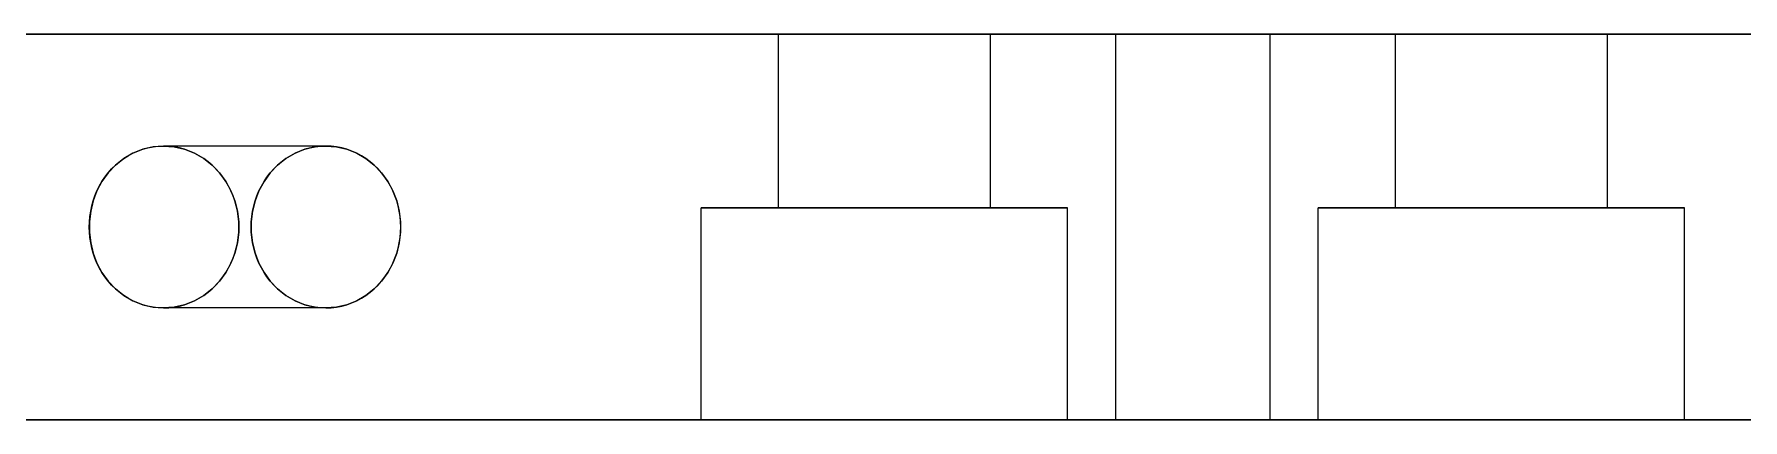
# Model space of a CAD drawing. Header units: millimetres. Extents: x 0 to 324, y -45 to 194.
# Drawn here: x 224.08 to 268.39, y 0 to 10 of the extents above; entities that cross this region are included whole.
import ezdxf

# ---------------------------------------------------------------- set-up
doc = ezdxf.new("R2010")
doc.units = ezdxf.units.MM
doc.layers.add('SIDE_HIDDEN', color=8, linetype='CONTINUOUS')
doc.layers.add('SIDE_VISIBLE', color=7, linetype='Continuous')

msp = doc.modelspace()

# ---------------------------------------------------------------- linework, layer by layer
at = {"layer": 'SIDE_HIDDEN'}
for points in [[(323.875, 10), (317.81, 10), (311.745, 10), (305.679, 10), (299.614, 10), (293.549, 10), (287.484, 10), (281.418, 10), (275.353, 10), (269.288, 10), (263.223, 10), (257.158, 10), (251.092, 10), (245.027, 10), (238.962, 10), (232.897, 10), (226.832, 10), (220.766, 10), (214.701, 10), (208.636, 10), (202.571, 10), (196.505, 10), (190.44, 10), (184.375, 10)], [(302.125, 10), (297.951, 10), (293.777, 10), (289.603, 10), (285.429, 10), (281.255, 10), (277.082, 10), (272.908, 10), (268.734, 10), (264.56, 10), (260.386, 10), (256.212, 10), (252.038, 10), (247.864, 10), (243.69, 10), (239.516, 10), (235.342, 10), (231.168, 10), (226.995, 10), (222.821, 10), (218.647, 10), (214.473, 10), (210.299, 10), (206.125, 10)], [(206.125, 10), (208.212, 10), (210.299, 10), (212.386, 10), (214.473, 10), (216.56, 10), (218.647, 10), (220.734, 10), (222.821, 10), (224.908, 10), (226.995, 10), (229.082, 10), (231.168, 10), (233.255, 10), (235.342, 10), (237.429, 10), (239.516, 10), (241.603, 10), (243.69, 10), (245.777, 10), (247.864, 10), (249.951, 10), (252.038, 10), (254.125, 10)], [(248.875, 10), (248.636, 10), (248.397, 10), (248.158, 10), (247.918, 10), (247.679, 10), (247.44, 10), (247.201, 10), (246.962, 10), (246.723, 10), (246.484, 10), (246.245, 10), (246.005, 10), (245.766, 10), (245.527, 10), (245.288, 10), (245.049, 10), (244.81, 10), (244.571, 10), (244.332, 10), (244.092, 10), (243.853, 10), (243.614, 10), (243.375, 10)], [(243.375, 10), (243.495, 10), (243.614, 10), (243.734, 10), (243.853, 10), (243.973, 10), (244.092, 10), (244.212, 10), (244.332, 10), (244.451, 10), (244.571, 10), (244.69, 10), (244.81, 10), (244.929, 10), (245.049, 10), (245.168, 10), (245.288, 10), (245.408, 10), (245.527, 10), (245.647, 10), (245.766, 10), (245.886, 10), (246.005, 10), (246.125, 10)], [(248.875, 10), (248.636, 10), (248.397, 10), (248.158, 10), (247.918, 10), (247.679, 10), (247.44, 10), (247.201, 10), (246.962, 10), (246.723, 10), (246.484, 10), (246.245, 10), (246.005, 10), (245.766, 10), (245.527, 10), (245.288, 10), (245.049, 10), (244.81, 10), (244.571, 10), (244.332, 10), (244.092, 10), (243.853, 10), (243.614, 10), (243.375, 10)], [(243.375, 10), (243.495, 10), (243.614, 10), (243.734, 10), (243.853, 10), (243.973, 10), (244.092, 10), (244.212, 10), (244.332, 10), (244.451, 10), (244.571, 10), (244.69, 10), (244.81, 10), (244.929, 10), (245.049, 10), (245.168, 10), (245.288, 10), (245.408, 10), (245.527, 10), (245.647, 10), (245.766, 10), (245.886, 10), (246.005, 10), (246.125, 10)], [(243.375, 5.5), (243.375, 10)], [(243.375, 5.5), (243.375, 10)], [(246.125, 10), (246.245, 10), (246.364, 10), (246.484, 10), (246.603, 10), (246.723, 10), (246.842, 10), (246.962, 10), (247.082, 10), (247.201, 10), (247.321, 10), (247.44, 10), (247.56, 10), (247.679, 10), (247.799, 10), (247.918, 10), (248.038, 10), (248.158, 10), (248.277, 10), (248.397, 10), (248.516, 10), (248.636, 10), (248.755, 10), (248.875, 10)], [(246.125, 10), (246.245, 10), (246.364, 10), (246.484, 10), (246.603, 10), (246.723, 10), (246.842, 10), (246.962, 10), (247.082, 10), (247.201, 10), (247.321, 10), (247.44, 10), (247.56, 10), (247.679, 10), (247.799, 10), (247.918, 10), (248.038, 10), (248.158, 10), (248.277, 10), (248.397, 10), (248.516, 10), (248.636, 10), (248.755, 10), (248.875, 10)], [(248.875, 5.5), (248.875, 10)], [(248.875, 5.5), (248.875, 10)], [(256.125, 10), (255.951, 10), (255.777, 10), (255.603, 10), (255.429, 10), (255.255, 10), (255.082, 10), (254.908, 10), (254.734, 10), (254.56, 10), (254.386, 10), (254.212, 10), (254.038, 10), (253.864, 10), (253.69, 10), (253.516, 10), (253.342, 10), (253.168, 10), (252.995, 10), (252.821, 10), (252.647, 10), (252.473, 10), (252.299, 10), (252.125, 10)], [(252.125, 10), (252.212, 10), (252.299, 10), (252.386, 10), (252.473, 10), (252.56, 10), (252.647, 10), (252.734, 10), (252.821, 10), (252.908, 10), (252.995, 10), (253.082, 10), (253.168, 10), (253.255, 10), (253.342, 10), (253.429, 10), (253.516, 10), (253.603, 10), (253.69, 10), (253.777, 10), (253.864, 10), (253.951, 10), (254.038, 10), (254.125, 10)], [(256.125, 10), (255.951, 10), (255.777, 10), (255.603, 10), (255.429, 10), (255.255, 10), (255.082, 10), (254.908, 10), (254.734, 10), (254.56, 10), (254.386, 10), (254.212, 10), (254.038, 10), (253.864, 10), (253.69, 10), (253.516, 10), (253.342, 10), (253.168, 10), (252.995, 10), (252.821, 10), (252.647, 10), (252.473, 10), (252.299, 10), (252.125, 10)], [(252.125, 10), (252.212, 10), (252.299, 10), (252.386, 10), (252.473, 10), (252.56, 10), (252.647, 10), (252.734, 10), (252.821, 10), (252.908, 10), (252.995, 10), (253.082, 10), (253.168, 10), (253.255, 10), (253.342, 10), (253.429, 10), (253.516, 10), (253.603, 10), (253.69, 10), (253.777, 10), (253.864, 10), (253.951, 10), (254.038, 10), (254.125, 10)], [(252.125, 0), (252.125, 10)], [(252.125, 0), (252.125, 10)], [(254.125, 10), (254.212, 10), (254.299, 10), (254.386, 10), (254.473, 10), (254.56, 10), (254.647, 10), (254.734, 10), (254.821, 10), (254.908, 10), (254.995, 10), (255.082, 10), (255.168, 10), (255.255, 10), (255.342, 10), (255.429, 10), (255.516, 10), (255.603, 10), (255.69, 10), (255.777, 10), (255.864, 10), (255.951, 10), (256.038, 10), (256.125, 10)], [(254.125, 10), (256.212, 10), (258.299, 10), (260.386, 10), (262.473, 10), (264.56, 10), (266.647, 10), (268.734, 10), (270.821, 10), (272.908, 10), (274.995, 10), (277.082, 10), (279.168, 10), (281.255, 10), (283.342, 10), (285.429, 10), (287.516, 10), (289.603, 10), (291.69, 10), (293.777, 10), (295.864, 10), (297.951, 10), (300.038, 10), (302.125, 10)], [(254.125, 10), (254.212, 10), (254.299, 10), (254.386, 10), (254.473, 10), (254.56, 10), (254.647, 10), (254.734, 10), (254.821, 10), (254.908, 10), (254.995, 10), (255.082, 10), (255.168, 10), (255.255, 10), (255.342, 10), (255.429, 10), (255.516, 10), (255.603, 10), (255.69, 10), (255.777, 10), (255.864, 10), (255.951, 10), (256.038, 10), (256.125, 10)], [(256.125, 0), (256.125, 10)], [(256.125, 0), (256.125, 10)], [(264.875, 10), (264.636, 10), (264.397, 10), (264.158, 10), (263.918, 10), (263.679, 10), (263.44, 10), (263.201, 10), (262.962, 10), (262.723, 10), (262.484, 10), (262.245, 10), (262.005, 10), (261.766, 10), (261.527, 10), (261.288, 10), (261.049, 10), (260.81, 10), (260.571, 10), (260.332, 10), (260.092, 10), (259.853, 10), (259.614, 10), (259.375, 10)], [(259.375, 10), (259.495, 10), (259.614, 10), (259.734, 10), (259.853, 10), (259.973, 10), (260.092, 10), (260.212, 10), (260.332, 10), (260.451, 10), (260.571, 10), (260.69, 10), (260.81, 10), (260.929, 10), (261.049, 10), (261.168, 10), (261.288, 10), (261.408, 10), (261.527, 10), (261.647, 10), (261.766, 10), (261.886, 10), (262.005, 10), (262.125, 10)], [(264.875, 10), (264.636, 10), (264.397, 10), (264.158, 10), (263.918, 10), (263.679, 10), (263.44, 10), (263.201, 10), (262.962, 10), (262.723, 10), (262.484, 10), (262.245, 10), (262.005, 10), (261.766, 10), (261.527, 10), (261.288, 10), (261.049, 10), (260.81, 10), (260.571, 10), (260.332, 10), (260.092, 10), (259.853, 10), (259.614, 10), (259.375, 10)], [(259.375, 10), (259.495, 10), (259.614, 10), (259.734, 10), (259.853, 10), (259.973, 10), (260.092, 10), (260.212, 10), (260.332, 10), (260.451, 10), (260.571, 10), (260.69, 10), (260.81, 10), (260.929, 10), (261.049, 10), (261.168, 10), (261.288, 10), (261.408, 10), (261.527, 10), (261.647, 10), (261.766, 10), (261.886, 10), (262.005, 10), (262.125, 10)], [(259.375, 5.5), (259.375, 10)], [(259.375, 5.5), (259.375, 10)], [(262.125, 10), (262.245, 10), (262.364, 10), (262.484, 10), (262.603, 10), (262.723, 10), (262.842, 10), (262.962, 10), (263.082, 10), (263.201, 10), (263.321, 10), (263.44, 10), (263.56, 10), (263.679, 10), (263.799, 10), (263.918, 10), (264.038, 10), (264.158, 10), (264.277, 10), (264.397, 10), (264.516, 10), (264.636, 10), (264.755, 10), (264.875, 10)], [(262.125, 10), (262.245, 10), (262.364, 10), (262.484, 10), (262.603, 10), (262.723, 10), (262.842, 10), (262.962, 10), (263.082, 10), (263.201, 10), (263.321, 10), (263.44, 10), (263.56, 10), (263.679, 10), (263.799, 10), (263.918, 10), (264.038, 10), (264.158, 10), (264.277, 10), (264.397, 10), (264.516, 10), (264.636, 10), (264.755, 10), (264.875, 10)], [(264.875, 5.5), (264.875, 10)], [(264.875, 5.5), (264.875, 10)], [(225.505, 5), (225.509, 5.138), (225.521, 5.275), (225.542, 5.411), (225.571, 5.545), (225.607, 5.678), (225.652, 5.808), (225.705, 5.935), (225.766, 6.059), (225.835, 6.178), (225.911, 6.293), (225.995, 6.402), (226.086, 6.505), (226.184, 6.602), (226.288, 6.692), (226.398, 6.774), (226.514, 6.848), (226.635, 6.913), (226.761, 6.97), (226.891, 7.016), (227.023, 7.053), (227.159, 7.079), (227.295, 7.095), (227.433, 7.1)], [(227.433, 7.1), (227.708, 7.079), (227.978, 7.016), (228.234, 6.913), (228.474, 6.775), (228.691, 6.603), (228.882, 6.404), (229.045, 6.181), (229.178, 5.938), (229.279, 5.681), (229.347, 5.413), (229.381, 5.138), (229.381, 4.862), (229.347, 4.587), (229.279, 4.319), (229.178, 4.062), (229.045, 3.819), (228.882, 3.596), (228.691, 3.397), (228.474, 3.225), (228.234, 3.087), (227.978, 2.984), (227.708, 2.921), (227.433, 2.9)], [(231.642, 7.1), (227.433, 7.1)], [(231.642, 7.1), (227.433, 7.1)], [(229.702, 5), (229.706, 5.138), (229.719, 5.275), (229.74, 5.412), (229.769, 5.547), (229.807, 5.679), (229.852, 5.81), (229.906, 5.937), (229.968, 6.06), (230.037, 6.179), (230.114, 6.294), (230.199, 6.403), (230.29, 6.506), (230.389, 6.603), (230.494, 6.692), (230.605, 6.774), (230.721, 6.848), (230.843, 6.913), (230.969, 6.969), (231.099, 7.016), (231.232, 7.052), (231.367, 7.079), (231.504, 7.095), (231.642, 7.1)], [(231.642, 7.1), (231.367, 7.079), (231.099, 7.016), (230.843, 6.913), (230.605, 6.774), (230.389, 6.603), (230.199, 6.403), (230.037, 6.179), (229.906, 5.937), (229.807, 5.679), (229.74, 5.412), (229.706, 5.138), (229.706, 4.862), (229.74, 4.588), (229.807, 4.321), (229.906, 4.063), (230.037, 3.821), (230.199, 3.597), (230.389, 3.397), (230.605, 3.226), (230.843, 3.087), (231.099, 2.984), (231.367, 2.921), (231.642, 2.9)], [(233.582, 5), (233.578, 5.138), (233.566, 5.275), (233.545, 5.412), (233.516, 5.547), (233.478, 5.679), (233.432, 5.81), (233.379, 5.937), (233.317, 6.06), (233.248, 6.179), (233.171, 6.294), (233.086, 6.403), (232.994, 6.506), (232.896, 6.603), (232.791, 6.692), (232.68, 6.774), (232.563, 6.848), (232.442, 6.913), (232.316, 6.969), (232.186, 7.016), (232.053, 7.052), (231.917, 7.079), (231.78, 7.095), (231.642, 7.1)], [(231.642, 7.1), (231.917, 7.079), (232.186, 7.016), (232.442, 6.913), (232.68, 6.774), (232.896, 6.603), (233.086, 6.403), (233.248, 6.179), (233.379, 5.937), (233.478, 5.679), (233.545, 5.412), (233.578, 5.138), (233.578, 4.862), (233.545, 4.588), (233.478, 4.321), (233.379, 4.063), (233.248, 3.821), (233.086, 3.597), (232.896, 3.397), (232.68, 3.226), (232.442, 3.087), (232.186, 2.984), (231.917, 2.921), (231.642, 2.9)], [(250.875, 5.5), (250.462, 5.5), (250.049, 5.5), (249.636, 5.5), (249.223, 5.5), (248.81, 5.5), (248.397, 5.5), (247.984, 5.5), (247.571, 5.5), (247.158, 5.5), (246.745, 5.5), (246.332, 5.5), (245.918, 5.5), (245.505, 5.5), (245.092, 5.5), (244.679, 5.5), (244.266, 5.5), (243.853, 5.5), (243.44, 5.5), (243.027, 5.5), (242.614, 5.5), (242.201, 5.5), (241.788, 5.5), (241.375, 5.5)], [(241.375, 5.5), (241.582, 5.5), (241.788, 5.5), (241.995, 5.5), (242.201, 5.5), (242.408, 5.5), (242.614, 5.5), (242.821, 5.5), (243.027, 5.5), (243.234, 5.5), (243.44, 5.5), (243.647, 5.5), (243.853, 5.5), (244.06, 5.5), (244.266, 5.5), (244.473, 5.5), (244.679, 5.5), (244.886, 5.5), (245.092, 5.5), (245.299, 5.5), (245.505, 5.5), (245.712, 5.5), (245.918, 5.5), (246.125, 5.5)], [(250.875, 5.5), (250.462, 5.5), (250.049, 5.5), (249.636, 5.5), (249.223, 5.5), (248.81, 5.5), (248.397, 5.5), (247.984, 5.5), (247.571, 5.5), (247.158, 5.5), (246.745, 5.5), (246.332, 5.5), (245.918, 5.5), (245.505, 5.5), (245.092, 5.5), (244.679, 5.5), (244.266, 5.5), (243.853, 5.5), (243.44, 5.5), (243.027, 5.5), (242.614, 5.5), (242.201, 5.5), (241.788, 5.5), (241.375, 5.5)], [(241.375, 5.5), (241.582, 5.5), (241.788, 5.5), (241.995, 5.5), (242.201, 5.5), (242.408, 5.5), (242.614, 5.5), (242.821, 5.5), (243.027, 5.5), (243.234, 5.5), (243.44, 5.5), (243.647, 5.5), (243.853, 5.5), (244.06, 5.5), (244.266, 5.5), (244.473, 5.5), (244.679, 5.5), (244.886, 5.5), (245.092, 5.5), (245.299, 5.5), (245.505, 5.5), (245.712, 5.5), (245.918, 5.5), (246.125, 5.5)], [(241.375, 0), (241.375, 5.5)], [(241.375, 0), (241.375, 5.5)], [(248.875, 5.5), (248.636, 5.5), (248.397, 5.5), (248.158, 5.5), (247.918, 5.5), (247.679, 5.5), (247.44, 5.5), (247.201, 5.5), (246.962, 5.5), (246.723, 5.5), (246.484, 5.5), (246.245, 5.5), (246.005, 5.5), (245.766, 5.5), (245.527, 5.5), (245.288, 5.5), (245.049, 5.5), (244.81, 5.5), (244.571, 5.5), (244.332, 5.5), (244.092, 5.5), (243.853, 5.5), (243.614, 5.5), (243.375, 5.5)], [(243.375, 5.5), (243.495, 5.5), (243.614, 5.5), (243.734, 5.5), (243.853, 5.5), (243.973, 5.5), (244.092, 5.5), (244.212, 5.5), (244.332, 5.5), (244.451, 5.5), (244.571, 5.5), (244.69, 5.5), (244.81, 5.5), (244.929, 5.5), (245.049, 5.5), (245.168, 5.5), (245.288, 5.5), (245.408, 5.5), (245.527, 5.5), (245.647, 5.5), (245.766, 5.5), (245.886, 5.5), (246.005, 5.5), (246.125, 5.5)], [(248.875, 5.5), (248.636, 5.5), (248.397, 5.5), (248.158, 5.5), (247.918, 5.5), (247.679, 5.5), (247.44, 5.5), (247.201, 5.5), (246.962, 5.5), (246.723, 5.5), (246.484, 5.5), (246.245, 5.5), (246.005, 5.5), (245.766, 5.5), (245.527, 5.5), (245.288, 5.5), (245.049, 5.5), (244.81, 5.5), (244.571, 5.5), (244.332, 5.5), (244.092, 5.5), (243.853, 5.5), (243.614, 5.5), (243.375, 5.5)], [(243.375, 5.5), (243.495, 5.5), (243.614, 5.5), (243.734, 5.5), (243.853, 5.5), (243.973, 5.5), (244.092, 5.5), (244.212, 5.5), (244.332, 5.5), (244.451, 5.5), (244.571, 5.5), (244.69, 5.5), (244.81, 5.5), (244.929, 5.5), (245.049, 5.5), (245.168, 5.5), (245.288, 5.5), (245.408, 5.5), (245.527, 5.5), (245.647, 5.5), (245.766, 5.5), (245.886, 5.5), (246.005, 5.5), (246.125, 5.5)], [(246.125, 5.5), (246.332, 5.5), (246.538, 5.5), (246.745, 5.5), (246.951, 5.5), (247.158, 5.5), (247.364, 5.5), (247.571, 5.5), (247.777, 5.5), (247.984, 5.5), (248.19, 5.5), (248.397, 5.5), (248.603, 5.5), (248.81, 5.5), (249.016, 5.5), (249.223, 5.5), (249.429, 5.5), (249.636, 5.5), (249.842, 5.5), (250.049, 5.5), (250.255, 5.5), (250.462, 5.5), (250.668, 5.5), (250.875, 5.5)], [(246.125, 5.5), (246.245, 5.5), (246.364, 5.5), (246.484, 5.5), (246.603, 5.5), (246.723, 5.5), (246.842, 5.5), (246.962, 5.5), (247.082, 5.5), (247.201, 5.5), (247.321, 5.5), (247.44, 5.5), (247.56, 5.5), (247.679, 5.5), (247.799, 5.5), (247.918, 5.5), (248.038, 5.5), (248.158, 5.5), (248.277, 5.5), (248.397, 5.5), (248.516, 5.5), (248.636, 5.5), (248.755, 5.5), (248.875, 5.5)], [(246.125, 5.5), (246.332, 5.5), (246.538, 5.5), (246.745, 5.5), (246.951, 5.5), (247.158, 5.5), (247.364, 5.5), (247.571, 5.5), (247.777, 5.5), (247.984, 5.5), (248.19, 5.5), (248.397, 5.5), (248.603, 5.5), (248.81, 5.5), (249.016, 5.5), (249.223, 5.5), (249.429, 5.5), (249.636, 5.5), (249.842, 5.5), (250.049, 5.5), (250.255, 5.5), (250.462, 5.5), (250.668, 5.5), (250.875, 5.5)], [(246.125, 5.5), (246.245, 5.5), (246.364, 5.5), (246.484, 5.5), (246.603, 5.5), (246.723, 5.5), (246.842, 5.5), (246.962, 5.5), (247.082, 5.5), (247.201, 5.5), (247.321, 5.5), (247.44, 5.5), (247.56, 5.5), (247.679, 5.5), (247.799, 5.5), (247.918, 5.5), (248.038, 5.5), (248.158, 5.5), (248.277, 5.5), (248.397, 5.5), (248.516, 5.5), (248.636, 5.5), (248.755, 5.5), (248.875, 5.5)], [(250.875, 0), (250.875, 5.5)], [(250.875, 0), (250.875, 5.5)], [(266.875, 5.5), (266.462, 5.5), (266.049, 5.5), (265.636, 5.5), (265.223, 5.5), (264.81, 5.5), (264.397, 5.5), (263.984, 5.5), (263.571, 5.5), (263.158, 5.5), (262.745, 5.5), (262.332, 5.5), (261.918, 5.5), (261.505, 5.5), (261.092, 5.5), (260.679, 5.5), (260.266, 5.5), (259.853, 5.5), (259.44, 5.5), (259.027, 5.5), (258.614, 5.5), (258.201, 5.5), (257.788, 5.5), (257.375, 5.5)], [(257.375, 5.5), (257.582, 5.5), (257.788, 5.5), (257.995, 5.5), (258.201, 5.5), (258.408, 5.5), (258.614, 5.5), (258.821, 5.5), (259.027, 5.5), (259.234, 5.5), (259.44, 5.5), (259.647, 5.5), (259.853, 5.5), (260.06, 5.5), (260.266, 5.5), (260.473, 5.5), (260.679, 5.5), (260.886, 5.5), (261.092, 5.5), (261.299, 5.5), (261.505, 5.5), (261.712, 5.5), (261.918, 5.5), (262.125, 5.5)], [(266.875, 5.5), (266.462, 5.5), (266.049, 5.5), (265.636, 5.5), (265.223, 5.5), (264.81, 5.5), (264.397, 5.5), (263.984, 5.5), (263.571, 5.5), (263.158, 5.5), (262.745, 5.5), (262.332, 5.5), (261.918, 5.5), (261.505, 5.5), (261.092, 5.5), (260.679, 5.5), (260.266, 5.5), (259.853, 5.5), (259.44, 5.5), (259.027, 5.5), (258.614, 5.5), (258.201, 5.5), (257.788, 5.5), (257.375, 5.5)], [(257.375, 5.5), (257.582, 5.5), (257.788, 5.5), (257.995, 5.5), (258.201, 5.5), (258.408, 5.5), (258.614, 5.5), (258.821, 5.5), (259.027, 5.5), (259.234, 5.5), (259.44, 5.5), (259.647, 5.5), (259.853, 5.5), (260.06, 5.5), (260.266, 5.5), (260.473, 5.5), (260.679, 5.5), (260.886, 5.5), (261.092, 5.5), (261.299, 5.5), (261.505, 5.5), (261.712, 5.5), (261.918, 5.5), (262.125, 5.5)], [(257.375, 0), (257.375, 5.5)], [(257.375, 0), (257.375, 5.5)], [(264.875, 5.5), (264.636, 5.5), (264.397, 5.5), (264.158, 5.5), (263.918, 5.5), (263.679, 5.5), (263.44, 5.5), (263.201, 5.5), (262.962, 5.5), (262.723, 5.5), (262.484, 5.5), (262.245, 5.5), (262.005, 5.5), (261.766, 5.5), (261.527, 5.5), (261.288, 5.5), (261.049, 5.5), (260.81, 5.5), (260.571, 5.5), (260.332, 5.5), (260.092, 5.5), (259.853, 5.5), (259.614, 5.5), (259.375, 5.5)], [(259.375, 5.5), (259.495, 5.5), (259.614, 5.5), (259.734, 5.5), (259.853, 5.5), (259.973, 5.5), (260.092, 5.5), (260.212, 5.5), (260.332, 5.5), (260.451, 5.5), (260.571, 5.5), (260.69, 5.5), (260.81, 5.5), (260.929, 5.5), (261.049, 5.5), (261.168, 5.5), (261.288, 5.5), (261.408, 5.5), (261.527, 5.5), (261.647, 5.5), (261.766, 5.5), (261.886, 5.5), (262.005, 5.5), (262.125, 5.5)], [(264.875, 5.5), (264.636, 5.5), (264.397, 5.5), (264.158, 5.5), (263.918, 5.5), (263.679, 5.5), (263.44, 5.5), (263.201, 5.5), (262.962, 5.5), (262.723, 5.5), (262.484, 5.5), (262.245, 5.5), (262.005, 5.5), (261.766, 5.5), (261.527, 5.5), (261.288, 5.5), (261.049, 5.5), (260.81, 5.5), (260.571, 5.5), (260.332, 5.5), (260.092, 5.5), (259.853, 5.5), (259.614, 5.5), (259.375, 5.5)], [(259.375, 5.5), (259.495, 5.5), (259.614, 5.5), (259.734, 5.5), (259.853, 5.5), (259.973, 5.5), (260.092, 5.5), (260.212, 5.5), (260.332, 5.5), (260.451, 5.5), (260.571, 5.5), (260.69, 5.5), (260.81, 5.5), (260.929, 5.5), (261.049, 5.5), (261.168, 5.5), (261.288, 5.5), (261.408, 5.5), (261.527, 5.5), (261.647, 5.5), (261.766, 5.5), (261.886, 5.5), (262.005, 5.5), (262.125, 5.5)], [(262.125, 5.5), (262.332, 5.5), (262.538, 5.5), (262.745, 5.5), (262.951, 5.5), (263.158, 5.5), (263.364, 5.5), (263.571, 5.5), (263.777, 5.5), (263.984, 5.5), (264.19, 5.5), (264.397, 5.5), (264.603, 5.5), (264.81, 5.5), (265.016, 5.5), (265.223, 5.5), (265.429, 5.5), (265.636, 5.5), (265.842, 5.5), (266.049, 5.5), (266.255, 5.5), (266.462, 5.5), (266.668, 5.5), (266.875, 5.5)], [(262.125, 5.5), (262.245, 5.5), (262.364, 5.5), (262.484, 5.5), (262.603, 5.5), (262.723, 5.5), (262.842, 5.5), (262.962, 5.5), (263.082, 5.5), (263.201, 5.5), (263.321, 5.5), (263.44, 5.5), (263.56, 5.5), (263.679, 5.5), (263.799, 5.5), (263.918, 5.5), (264.038, 5.5), (264.158, 5.5), (264.277, 5.5), (264.397, 5.5), (264.516, 5.5), (264.636, 5.5), (264.755, 5.5), (264.875, 5.5)], [(262.125, 5.5), (262.332, 5.5), (262.538, 5.5), (262.745, 5.5), (262.951, 5.5), (263.158, 5.5), (263.364, 5.5), (263.571, 5.5), (263.777, 5.5), (263.984, 5.5), (264.19, 5.5), (264.397, 5.5), (264.603, 5.5), (264.81, 5.5), (265.016, 5.5), (265.223, 5.5), (265.429, 5.5), (265.636, 5.5), (265.842, 5.5), (266.049, 5.5), (266.255, 5.5), (266.462, 5.5), (266.668, 5.5), (266.875, 5.5)], [(262.125, 5.5), (262.245, 5.5), (262.364, 5.5), (262.484, 5.5), (262.603, 5.5), (262.723, 5.5), (262.842, 5.5), (262.962, 5.5), (263.082, 5.5), (263.201, 5.5), (263.321, 5.5), (263.44, 5.5), (263.56, 5.5), (263.679, 5.5), (263.799, 5.5), (263.918, 5.5), (264.038, 5.5), (264.158, 5.5), (264.277, 5.5), (264.397, 5.5), (264.516, 5.5), (264.636, 5.5), (264.755, 5.5), (264.875, 5.5)], [(266.875, 0), (266.875, 5.5)], [(266.875, 0), (266.875, 5.5)], [(227.433, 2.9), (227.295, 2.905), (227.159, 2.921), (227.023, 2.947), (226.891, 2.984), (226.761, 3.03), (226.635, 3.087), (226.514, 3.152), (226.398, 3.226), (226.288, 3.308), (226.184, 3.398), (226.086, 3.495), (225.995, 3.598), (225.911, 3.707), (225.835, 3.822), (225.766, 3.941), (225.705, 4.065), (225.652, 4.192), (225.607, 4.322), (225.571, 4.455), (225.542, 4.589), (225.521, 4.725), (225.509, 4.862), (225.505, 5)], [(231.642, 2.9), (231.504, 2.905), (231.367, 2.921), (231.232, 2.948), (231.099, 2.984), (230.969, 3.031), (230.843, 3.087), (230.721, 3.152), (230.605, 3.226), (230.494, 3.308), (230.389, 3.397), (230.29, 3.494), (230.199, 3.597), (230.114, 3.706), (230.037, 3.821), (229.968, 3.94), (229.906, 4.063), (229.852, 4.19), (229.807, 4.321), (229.769, 4.453), (229.74, 4.588), (229.719, 4.725), (229.706, 4.862), (229.702, 5)], [(231.642, 2.9), (231.78, 2.905), (231.917, 2.921), (232.053, 2.948), (232.186, 2.984), (232.316, 3.031), (232.442, 3.087), (232.563, 3.152), (232.68, 3.226), (232.791, 3.308), (232.896, 3.397), (232.994, 3.494), (233.086, 3.597), (233.171, 3.706), (233.248, 3.821), (233.317, 3.94), (233.379, 4.063), (233.432, 4.19), (233.478, 4.321), (233.516, 4.453), (233.545, 4.588), (233.566, 4.725), (233.578, 4.862), (233.582, 5)], [(231.642, 2.9), (227.433, 2.9)], [(231.642, 2.9), (227.433, 2.9)], [(323.875, 0), (317.81, 0), (311.745, 0), (305.679, 0), (299.614, 0), (293.549, 0), (287.484, 0), (281.418, 0), (275.353, 0), (269.288, 0), (263.223, 0), (257.158, 0), (251.092, 0), (245.027, 0), (238.962, 0), (232.897, 0), (226.832, 0), (220.766, 0), (214.701, 0), (208.636, 0), (202.571, 0), (196.505, 0), (190.44, 0), (184.375, 0)], [(302.125, 0), (297.951, 0), (293.777, 0), (289.603, 0), (285.429, 0), (281.255, 0), (277.082, 0), (272.908, 0), (268.734, 0), (264.56, 0), (260.386, 0), (256.212, 0), (252.038, 0), (247.864, 0), (243.69, 0), (239.516, 0), (235.342, 0), (231.168, 0), (226.995, 0), (222.821, 0), (218.647, 0), (214.473, 0), (210.299, 0), (206.125, 0)], [(206.125, 0), (208.212, 0), (210.299, 0), (212.386, 0), (214.473, 0), (216.56, 0), (218.647, 0), (220.734, 0), (222.821, 0), (224.908, 0), (226.995, 0), (229.082, 0), (231.168, 0), (233.255, 0), (235.342, 0), (237.429, 0), (239.516, 0), (241.603, 0), (243.69, 0), (245.777, 0), (247.864, 0), (249.951, 0), (252.038, 0), (254.125, 0)], [(250.875, 0), (250.462, 0), (250.049, 0), (249.636, 0), (249.223, 0), (248.81, 0), (248.397, 0), (247.984, 0), (247.571, 0), (247.158, 0), (246.745, 0), (246.332, 0), (245.918, 0), (245.505, 0), (245.092, 0), (244.679, 0), (244.266, 0), (243.853, 0), (243.44, 0), (243.027, 0), (242.614, 0), (242.201, 0), (241.788, 0), (241.375, 0)], [(241.375, 0), (241.582, 0), (241.788, 0), (241.995, 0), (242.201, 0), (242.408, 0), (242.614, 0), (242.821, 0), (243.027, 0), (243.234, 0), (243.44, 0), (243.647, 0), (243.853, 0), (244.06, 0), (244.266, 0), (244.473, 0), (244.679, 0), (244.886, 0), (245.092, 0), (245.299, 0), (245.505, 0), (245.712, 0), (245.918, 0), (246.125, 0)], [(250.875, 0), (250.462, 0), (250.049, 0), (249.636, 0), (249.223, 0), (248.81, 0), (248.397, 0), (247.984, 0), (247.571, 0), (247.158, 0), (246.745, 0), (246.332, 0), (245.918, 0), (245.505, 0), (245.092, 0), (244.679, 0), (244.266, 0), (243.853, 0), (243.44, 0), (243.027, 0), (242.614, 0), (242.201, 0), (241.788, 0), (241.375, 0)], [(241.375, 0), (241.582, 0), (241.788, 0), (241.995, 0), (242.201, 0), (242.408, 0), (242.614, 0), (242.821, 0), (243.027, 0), (243.234, 0), (243.44, 0), (243.647, 0), (243.853, 0), (244.06, 0), (244.266, 0), (244.473, 0), (244.679, 0), (244.886, 0), (245.092, 0), (245.299, 0), (245.505, 0), (245.712, 0), (245.918, 0), (246.125, 0)], [(246.125, 0), (246.332, 0), (246.538, 0), (246.745, 0), (246.951, 0), (247.158, 0), (247.364, 0), (247.571, 0), (247.777, 0), (247.984, 0), (248.19, 0), (248.397, 0), (248.603, 0), (248.81, 0), (249.016, 0), (249.223, 0), (249.429, 0), (249.636, 0), (249.842, 0), (250.049, 0), (250.255, 0), (250.462, 0), (250.668, 0), (250.875, 0)], [(246.125, 0), (246.332, 0), (246.538, 0), (246.745, 0), (246.951, 0), (247.158, 0), (247.364, 0), (247.571, 0), (247.777, 0), (247.984, 0), (248.19, 0), (248.397, 0), (248.603, 0), (248.81, 0), (249.016, 0), (249.223, 0), (249.429, 0), (249.636, 0), (249.842, 0), (250.049, 0), (250.255, 0), (250.462, 0), (250.668, 0), (250.875, 0)], [(256.125, 0), (255.951, 0), (255.777, 0), (255.603, 0), (255.429, 0), (255.255, 0), (255.082, 0), (254.908, 0), (254.734, 0), (254.56, 0), (254.386, 0), (254.212, 0), (254.038, 0), (253.864, 0), (253.69, 0), (253.516, 0), (253.342, 0), (253.168, 0), (252.995, 0), (252.821, 0), (252.647, 0), (252.473, 0), (252.299, 0), (252.125, 0)], [(252.125, 0), (252.212, 0), (252.299, 0), (252.386, 0), (252.473, 0), (252.56, 0), (252.647, 0), (252.734, 0), (252.821, 0), (252.908, 0), (252.995, 0), (253.082, 0), (253.168, 0), (253.255, 0), (253.342, 0), (253.429, 0), (253.516, 0), (253.603, 0), (253.69, 0), (253.777, 0), (253.864, 0), (253.951, 0), (254.038, 0), (254.125, 0)], [(256.125, 0), (255.951, 0), (255.777, 0), (255.603, 0), (255.429, 0), (255.255, 0), (255.082, 0), (254.908, 0), (254.734, 0), (254.56, 0), (254.386, 0), (254.212, 0), (254.038, 0), (253.864, 0), (253.69, 0), (253.516, 0), (253.342, 0), (253.168, 0), (252.995, 0), (252.821, 0), (252.647, 0), (252.473, 0), (252.299, 0), (252.125, 0)], [(252.125, 0), (252.212, 0), (252.299, 0), (252.386, 0), (252.473, 0), (252.56, 0), (252.647, 0), (252.734, 0), (252.821, 0), (252.908, 0), (252.995, 0), (253.082, 0), (253.168, 0), (253.255, 0), (253.342, 0), (253.429, 0), (253.516, 0), (253.603, 0), (253.69, 0), (253.777, 0), (253.864, 0), (253.951, 0), (254.038, 0), (254.125, 0)], [(254.125, 0), (254.212, 0), (254.299, 0), (254.386, 0), (254.473, 0), (254.56, 0), (254.647, 0), (254.734, 0), (254.821, 0), (254.908, 0), (254.995, 0), (255.082, 0), (255.168, 0), (255.255, 0), (255.342, 0), (255.429, 0), (255.516, 0), (255.603, 0), (255.69, 0), (255.777, 0), (255.864, 0), (255.951, 0), (256.038, 0), (256.125, 0)], [(254.125, 0), (256.212, 0), (258.299, 0), (260.386, 0), (262.473, 0), (264.56, 0), (266.647, 0), (268.734, 0), (270.821, 0), (272.908, 0), (274.995, 0), (277.082, 0), (279.168, 0), (281.255, 0), (283.342, 0), (285.429, 0), (287.516, 0), (289.603, 0), (291.69, 0), (293.777, 0), (295.864, 0), (297.951, 0), (300.038, 0), (302.125, 0)], [(254.125, 0), (254.212, 0), (254.299, 0), (254.386, 0), (254.473, 0), (254.56, 0), (254.647, 0), (254.734, 0), (254.821, 0), (254.908, 0), (254.995, 0), (255.082, 0), (255.168, 0), (255.255, 0), (255.342, 0), (255.429, 0), (255.516, 0), (255.603, 0), (255.69, 0), (255.777, 0), (255.864, 0), (255.951, 0), (256.038, 0), (256.125, 0)], [(266.875, 0), (266.462, 0), (266.049, 0), (265.636, 0), (265.223, 0), (264.81, 0), (264.397, 0), (263.984, 0), (263.571, 0), (263.158, 0), (262.745, 0), (262.332, 0), (261.918, 0), (261.505, 0), (261.092, 0), (260.679, 0), (260.266, 0), (259.853, 0), (259.44, 0), (259.027, 0), (258.614, 0), (258.201, 0), (257.788, 0), (257.375, 0)], [(257.375, 0), (257.582, 0), (257.788, 0), (257.995, 0), (258.201, 0), (258.408, 0), (258.614, 0), (258.821, 0), (259.027, 0), (259.234, 0), (259.44, 0), (259.647, 0), (259.853, 0), (260.06, 0), (260.266, 0), (260.473, 0), (260.679, 0), (260.886, 0), (261.092, 0), (261.299, 0), (261.505, 0), (261.712, 0), (261.918, 0), (262.125, 0)], [(266.875, 0), (266.462, 0), (266.049, 0), (265.636, 0), (265.223, 0), (264.81, 0), (264.397, 0), (263.984, 0), (263.571, 0), (263.158, 0), (262.745, 0), (262.332, 0), (261.918, 0), (261.505, 0), (261.092, 0), (260.679, 0), (260.266, 0), (259.853, 0), (259.44, 0), (259.027, 0), (258.614, 0), (258.201, 0), (257.788, 0), (257.375, 0)], [(257.375, 0), (257.582, 0), (257.788, 0), (257.995, 0), (258.201, 0), (258.408, 0), (258.614, 0), (258.821, 0), (259.027, 0), (259.234, 0), (259.44, 0), (259.647, 0), (259.853, 0), (260.06, 0), (260.266, 0), (260.473, 0), (260.679, 0), (260.886, 0), (261.092, 0), (261.299, 0), (261.505, 0), (261.712, 0), (261.918, 0), (262.125, 0)], [(262.125, 0), (262.332, 0), (262.538, 0), (262.745, 0), (262.951, 0), (263.158, 0), (263.364, 0), (263.571, 0), (263.777, 0), (263.984, 0), (264.19, 0), (264.397, 0), (264.603, 0), (264.81, 0), (265.016, 0), (265.223, 0), (265.429, 0), (265.636, 0), (265.842, 0), (266.049, 0), (266.255, 0), (266.462, 0), (266.668, 0), (266.875, 0)], [(262.125, 0), (262.332, 0), (262.538, 0), (262.745, 0), (262.951, 0), (263.158, 0), (263.364, 0), (263.571, 0), (263.777, 0), (263.984, 0), (264.19, 0), (264.397, 0), (264.603, 0), (264.81, 0), (265.016, 0), (265.223, 0), (265.429, 0), (265.636, 0), (265.842, 0), (266.049, 0), (266.255, 0), (266.462, 0), (266.668, 0), (266.875, 0)]]:
    msp.add_lwpolyline(points, dxfattribs=at)
at = {"layer": 'SIDE_VISIBLE'}
for points in [[(184.375, 10), (187.408, 10), (190.44, 10), (193.473, 10), (196.505, 10), (199.538, 10), (202.571, 10), (205.603, 10), (208.636, 10), (211.668, 10), (214.701, 10), (217.734, 10), (220.766, 10), (223.799, 10), (226.832, 10), (229.864, 10), (232.897, 10), (235.929, 10), (238.962, 10), (241.995, 10), (245.027, 10), (248.06, 10), (251.092, 10), (254.125, 10)], [(254.125, 10), (257.158, 10), (260.19, 10), (263.223, 10), (266.255, 10), (269.288, 10), (272.321, 10), (275.353, 10), (278.386, 10), (281.418, 10), (284.451, 10), (287.484, 10), (290.516, 10), (293.549, 10), (296.582, 10), (299.614, 10), (302.647, 10), (305.679, 10), (308.712, 10), (311.745, 10), (314.777, 10), (317.81, 10), (320.842, 10), (323.875, 10)], [(227.433, 7.1), (227.159, 7.079), (226.891, 7.016), (226.635, 6.913), (226.398, 6.774), (226.184, 6.602), (225.995, 6.402), (225.835, 6.178), (225.705, 5.935), (225.607, 5.678), (225.542, 5.411), (225.509, 5.138), (225.509, 4.862), (225.542, 4.589), (225.607, 4.322), (225.705, 4.065), (225.835, 3.822), (225.995, 3.598), (226.184, 3.398), (226.398, 3.226), (226.635, 3.087), (226.891, 2.984), (227.159, 2.921), (227.433, 2.9)], [(229.385, 5), (229.381, 5.138), (229.368, 5.276), (229.347, 5.413), (229.317, 5.548), (229.279, 5.681), (229.233, 5.811), (229.178, 5.938), (229.116, 6.062), (229.045, 6.181), (228.968, 6.295), (228.882, 6.404), (228.79, 6.507), (228.691, 6.603), (228.585, 6.693), (228.474, 6.775), (228.357, 6.848), (228.234, 6.913), (228.108, 6.969), (227.978, 7.016), (227.844, 7.052), (227.708, 7.079), (227.571, 7.095), (227.433, 7.1)], [(227.433, 2.9), (227.571, 2.905), (227.708, 2.921), (227.844, 2.948), (227.978, 2.984), (228.108, 3.031), (228.234, 3.087), (228.357, 3.152), (228.474, 3.225), (228.585, 3.307), (228.691, 3.397), (228.79, 3.493), (228.882, 3.596), (228.968, 3.705), (229.045, 3.819), (229.116, 3.938), (229.178, 4.062), (229.233, 4.189), (229.279, 4.319), (229.317, 4.452), (229.347, 4.587), (229.368, 4.724), (229.381, 4.862), (229.385, 5)], [(184.375, 0), (187.408, 0), (190.44, 0), (193.473, 0), (196.505, 0), (199.538, 0), (202.571, 0), (205.603, 0), (208.636, 0), (211.668, 0), (214.701, 0), (217.734, 0), (220.766, 0), (223.799, 0), (226.832, 0), (229.864, 0), (232.897, 0), (235.929, 0), (238.962, 0), (241.995, 0), (245.027, 0), (248.06, 0), (251.092, 0), (254.125, 0)], [(254.125, 0), (257.158, 0), (260.19, 0), (263.223, 0), (266.255, 0), (269.288, 0), (272.321, 0), (275.353, 0), (278.386, 0), (281.418, 0), (284.451, 0), (287.484, 0), (290.516, 0), (293.549, 0), (296.582, 0), (299.614, 0), (302.647, 0), (305.679, 0), (308.712, 0), (311.745, 0), (314.777, 0), (317.81, 0), (320.842, 0), (323.875, 0)]]:
    msp.add_lwpolyline(points, dxfattribs=at)

doc.saveas('drawing.dxf')
